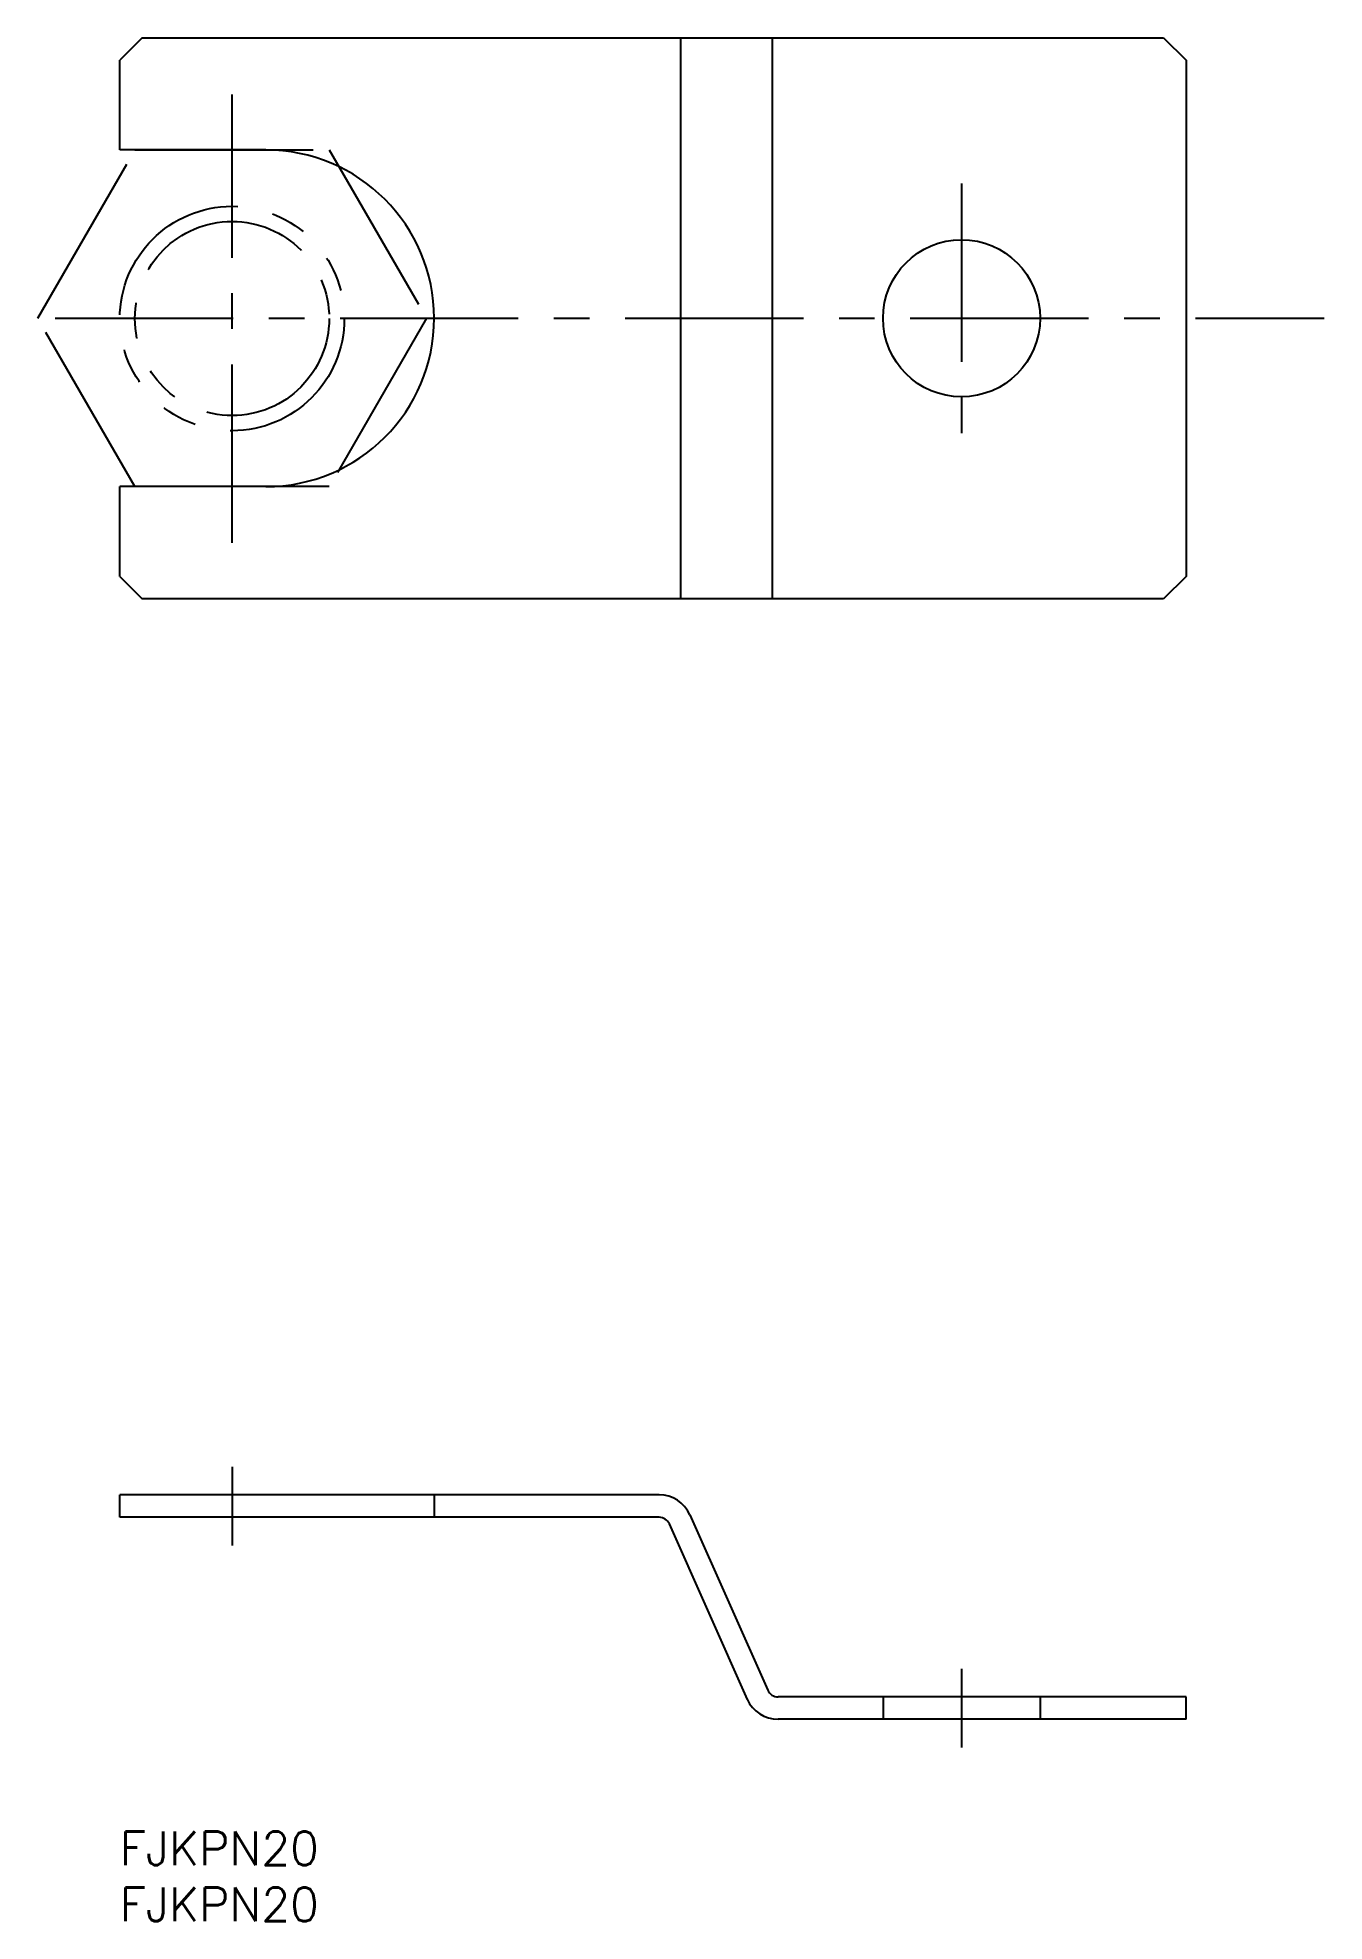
# Model space of a CAD drawing. Extents: x -7 to 107, y -8 to 160.
import ezdxf

# ---------------------------------------------------------------- set-up
doc = ezdxf.new("R2010")
doc.units = 0
doc.header["$LTSCALE"] = 0.5
for name, pattern in [('CENTER', [50.8, 31.75, -6.35, 6.35, -6.35]), ('DASHED', [19.05, 12.7, -6.35]), ('PHANTOM', [63.5, 31.75, -6.35, 6.35, -6.35, 6.35, -6.35])]:
    doc.linetypes.add(name, pattern=pattern)
for name, color, linetype in [('MSM_CENTER', 1, 'CENTER'), ('MSM_CONTINUOUS', 7, 'CONTINUOUS'), ('MSM_DASHED', 4, 'DASHED'), ('MSM_IMAGINARY', 6, 'PHANTOM'), ('MSM_PART_NUMBER', 7, 'CONTINUOUS')]:
    doc.layers.add(name, color=color, linetype=linetype)
doc.styles.get("Standard").update_dxf_attribs({"font": 'txt.shx', "height": 3, "bigfont": 'bigfont.shx'})

# ---------------------------------------------------------------- blocks, each defined once
blk = doc.blocks.new('*U5')
at = {"layer": 'MSM_PART_NUMBER'}
blk.add_text('FJKPN20', height=3, dxfattribs=at).set_placement((0, -3))
blk = doc.blocks.new('*U6')
at = {"layer": 'MSM_PART_NUMBER'}
blk.add_text('FJKPN20', height=3, dxfattribs=at).set_placement((0, -8))

msp = doc.modelspace()

# ---------------------------------------------------------------- linework, layer by layer
at = {"layer": 'MSM_CENTER'}
for p, q in [((10, 114.84), (10, 154.79)), ((75, 146.84), (75, 122.84)), ((-5.77, 134.84), (107.32, 134.84)), ((10, 32.5), (10, 25.5)), ((75, 14.5), (75, 7.5))]:
    msp.add_line(p, q, dxfattribs=at)
at = {"layer": 'MSM_CONTINUOUS'}
for p, q in [((2, 159.84), (0, 157.84)), ((2, 159.84), (93, 159.84)), ((49.98, 109.84), (49.98, 159.84)), ((58.14, 109.84), (58.14, 159.84)), ((93, 159.84), (95, 157.84)), ((0, 149.84), (0, 157.84)), ((95, 157.84), (95, 111.84)), ((13, 149.84), (0, 149.84)), ((13, 119.84), (0, 119.84)), ((0, 111.84), (0, 119.84)), ((0, 111.84), (2, 109.84)), ((95, 111.84), (93, 109.84)), ((93, 109.84), (2, 109.84)), ((48.05, 30), (0, 30)), ((0, 28), (0, 30)), ((48.05, 28), (0, 28)), ((48.96, 27.41), (55.91, 11.78)), ((50.79, 28.22), (57.74, 12.59)), ((95, 12), (58.65, 12)), ((95, 10), (95, 12)), ((95, 10), (58.65, 10))]:
    msp.add_line(p, q, dxfattribs=at)
msp.add_circle((75, 134.84), 7, dxfattribs=at)
for centre, radius, start, end in [((13, 134.84), 15, 270, 90), ((48.05, 27), 3, 23.9625, 90), ((48.05, 27), 1, 23.9625, 90), ((58.65, 13), 3, 203.9625, 270), ((58.65, 13), 1, 203.9625, 270)]:
    msp.add_arc(centre, radius, start, end, dxfattribs=at)
at = {"layer": 'MSM_DASHED'}
for p, q in [((28, 30), (28, 28)), ((68, 12), (68, 10)), ((82, 12), (82, 10))]:
    msp.add_line(p, q, dxfattribs=at)
at = {"layer": 'MSM_IMAGINARY'}
for p, q in [((-7.32, 134.84), (1.34, 149.84)), ((1.34, 149.84), (18.66, 149.84)), ((18.66, 149.84), (27.32, 134.84)), ((1.34, 119.84), (-7.32, 134.84)), ((27.32, 134.84), (18.66, 119.84)), ((18.66, 119.84), (1.34, 119.84))]:
    msp.add_line(p, q, dxfattribs=at)
for radius in [10, 8.65]:
    msp.add_circle((10, 134.82), radius, dxfattribs=at)

# ---------------------------------------------------------------- block references
at = {"layer": 'MSM_CONTINUOUS'}
for name in ['*U5', '*U6']:
    msp.add_blockref(name, (0, 0), dxfattribs=at)

doc.saveas('drawing.dxf')
